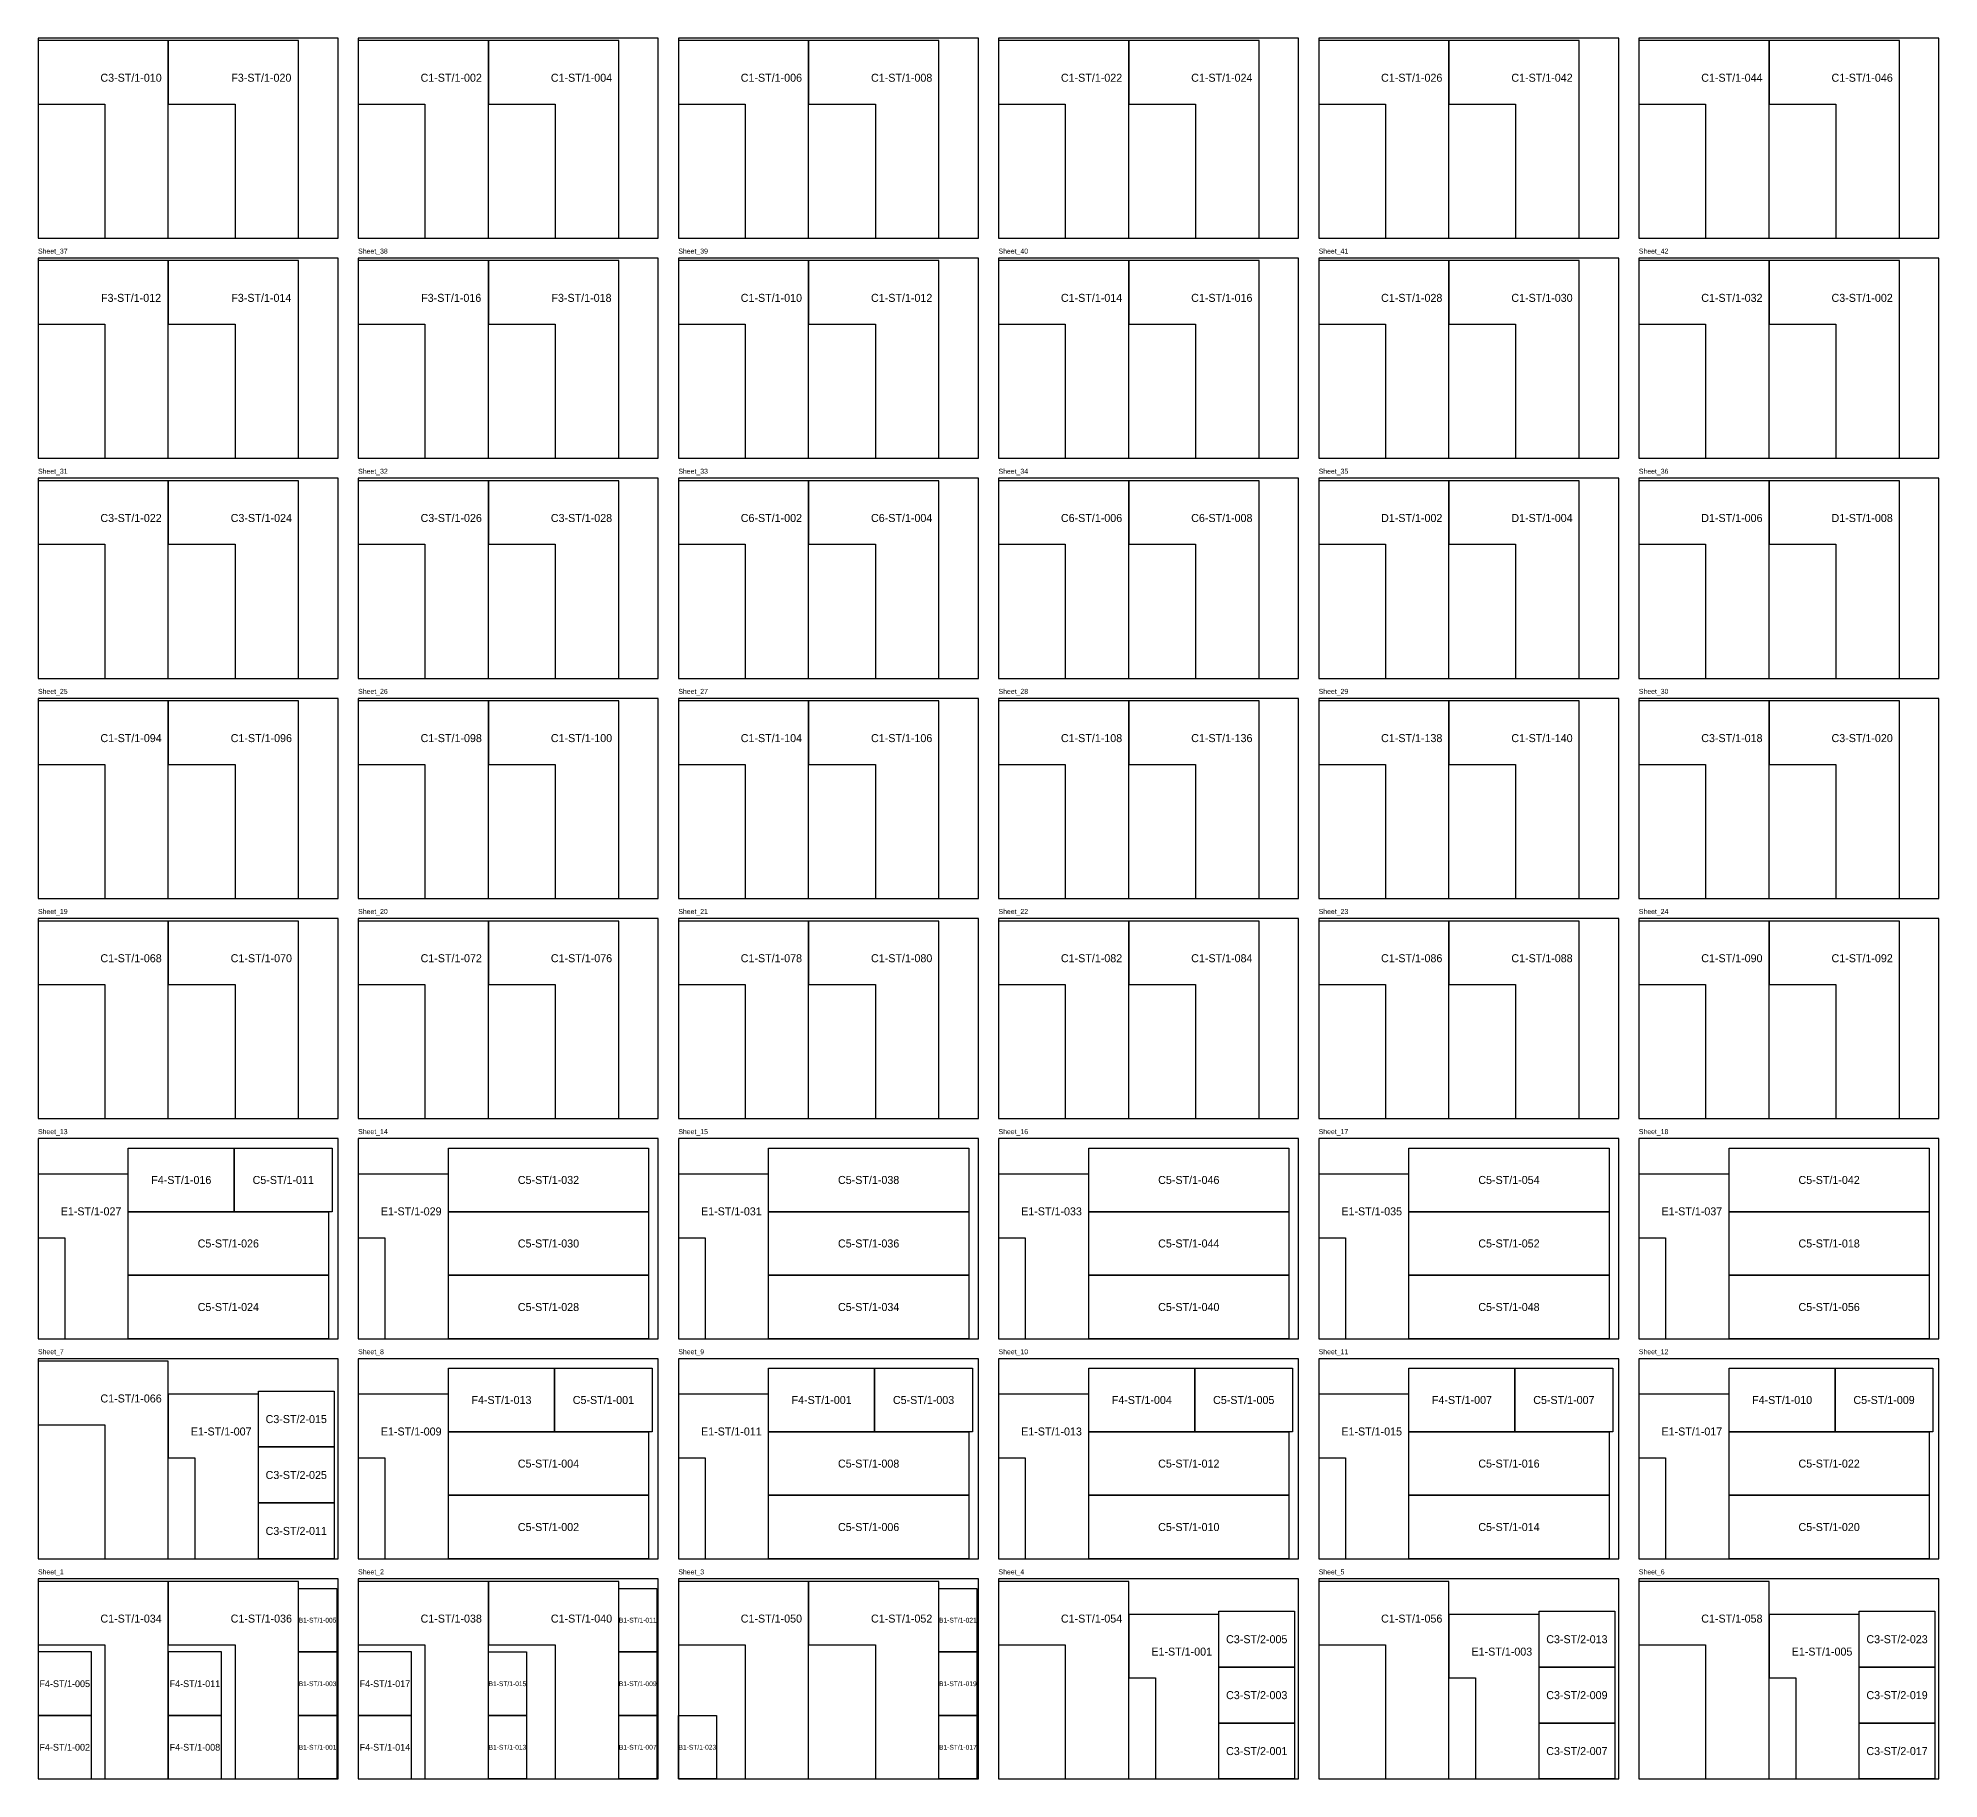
# Model space of a CAD drawing. Header units: millimetres. Extents: x 0 to 19000, y 0 to 63698.
# Drawn here: x 0 to 19000, y 0 to 17400 of the extents above; entities that cross this region are included whole.
import ezdxf
from ezdxf.enums import TextEntityAlignment as Align

# ---------------------------------------------------------------- set-up
doc = ezdxf.new("R2010")
doc.units = ezdxf.units.MM
for name, color, linetype in [('NUMBERS', 7, 'Continuous'), ('OUTER', 7, 'Continuous'), ('SHEET_BORDER', 7, 'Continuous')]:
    doc.layers.add(name, color=color, linetype=linetype)

msp = doc.modelspace()

# ---------------------------------------------------------------- linework, layer by layer
at = {"layer": 'OUTER'}
for points in [[(1302, 17375), (0, 17375), (0, 16740), (667, 16740), (667, 15400), (1302, 15400), (1302, 17375)], [(2604, 17375), (1302, 17375), (1302, 16740), (1969, 16740), (1969, 15400), (2604, 15400), (2604, 17375)], [(4502, 17375), (3200, 17375), (3200, 16740), (3867, 16740), (3867, 15400), (4502, 15400), (4502, 17375)], [(5804, 17375), (4502, 17375), (4502, 16740), (5169, 16740), (5169, 15400), (5804, 15400), (5804, 17375)], [(7702, 17375), (6400, 17375), (6400, 16740), (7067, 16740), (7067, 15400), (7702, 15400), (7702, 17375)], [(9004, 17375), (7702, 17375), (7702, 16740), (8369, 16740), (8369, 15400), (9004, 15400), (9004, 17375)], [(10902, 17375), (9600, 17375), (9600, 16740), (10267, 16740), (10267, 15400), (10902, 15400), (10902, 17375)], [(12204, 17375), (10902, 17375), (10902, 16740), (11569, 16740), (11569, 15400), (12204, 15400), (12204, 17375)], [(14102, 17375), (12800, 17375), (12800, 16740), (13467, 16740), (13467, 15400), (14102, 15400), (14102, 17375)], [(15404, 17375), (14102, 17375), (14102, 16740), (14769, 16740), (14769, 15400), (15404, 15400), (15404, 17375)], [(17302, 17375), (16000, 17375), (16000, 16740), (16667, 16740), (16667, 15400), (17302, 15400), (17302, 17375)], [(18604, 17375), (17302, 17375), (17302, 16740), (17968, 16740), (17968, 15400), (18604, 15400), (18604, 17375)], [(1302, 15175), (0, 15175), (0, 14540), (667, 14540), (667, 13200), (1302, 13200), (1302, 15175)], [(2604, 15175), (1302, 15175), (1302, 14540), (1969, 14540), (1969, 13200), (2604, 13200), (2604, 15175)], [(4502, 15175), (3200, 15175), (3200, 14540), (3867, 14540), (3867, 13200), (4502, 13200), (4502, 15175)], [(5804, 15175), (4502, 15175), (4502, 14540), (5169, 14540), (5169, 13200), (5804, 13200), (5804, 15175)], [(7702, 15175), (6400, 15175), (6400, 14540), (7067, 14540), (7067, 13200), (7702, 13200), (7702, 15175)], [(9004, 15175), (7702, 15175), (7702, 14540), (8369, 14540), (8369, 13200), (9004, 13200), (9004, 15175)], [(10902, 15175), (9600, 15175), (9600, 14540), (10267, 14540), (10267, 13200), (10902, 13200), (10902, 15175)], [(12204, 15175), (10902, 15175), (10902, 14540), (11569, 14540), (11569, 13200), (12204, 13200), (12204, 15175)], [(14102, 15175), (12800, 15175), (12800, 14540), (13467, 14540), (13467, 13200), (14102, 13200), (14102, 15175)], [(15404, 15175), (14102, 15175), (14102, 14540), (14769, 14540), (14769, 13200), (15404, 13200), (15404, 15175)], [(17302, 15175), (16000, 15175), (16000, 14540), (16667, 14540), (16667, 13200), (17302, 13200), (17302, 15175)], [(18604, 15175), (17302, 15175), (17302, 14540), (17968, 14540), (17968, 13200), (18604, 13200), (18604, 15175)], [(1302, 12975), (0, 12975), (0, 12340), (667, 12340), (667, 11000), (1302, 11000), (1302, 12975)], [(2604, 12975), (1302, 12975), (1302, 12340), (1969, 12340), (1969, 11000), (2604, 11000), (2604, 12975)], [(4502, 12975), (3200, 12975), (3200, 12340), (3867, 12340), (3867, 11000), (4502, 11000), (4502, 12975)], [(5804, 12975), (4502, 12975), (4502, 12340), (5169, 12340), (5169, 11000), (5804, 11000), (5804, 12975)], [(7702, 12975), (6400, 12975), (6400, 12340), (7067, 12340), (7067, 11000), (7702, 11000), (7702, 12975)], [(9004, 12975), (7702, 12975), (7702, 12340), (8369, 12340), (8369, 11000), (9004, 11000), (9004, 12975)], [(10902, 12975), (9600, 12975), (9600, 12340), (10267, 12340), (10267, 11000), (10902, 11000), (10902, 12975)], [(12204, 12975), (10902, 12975), (10902, 12340), (11569, 12340), (11569, 11000), (12204, 11000), (12204, 12975)], [(14102, 12975), (12800, 12975), (12800, 12340), (13467, 12340), (13467, 11000), (14102, 11000), (14102, 12975)], [(15404, 12975), (14102, 12975), (14102, 12340), (14769, 12340), (14769, 11000), (15404, 11000), (15404, 12975)], [(17302, 12975), (16000, 12975), (16000, 12340), (16667, 12340), (16667, 11000), (17302, 11000), (17302, 12975)], [(18604, 12975), (17302, 12975), (17302, 12340), (17968, 12340), (17968, 11000), (18604, 11000), (18604, 12975)], [(1302, 10775), (0, 10775), (0, 10140), (667, 10140), (667, 8800), (1302, 8800), (1302, 10775)], [(2604, 10775), (1302, 10775), (1302, 10140), (1969, 10140), (1969, 8800), (2604, 8800), (2604, 10775)], [(4502, 10775), (3200, 10775), (3200, 10140), (3867, 10140), (3867, 8800), (4502, 8800), (4502, 10775)], [(5804, 10775), (4502, 10775), (4502, 10140), (5169, 10140), (5169, 8800), (5804, 8800), (5804, 10775)], [(7702, 10775), (6400, 10775), (6400, 10140), (7067, 10140), (7067, 8800), (7702, 8800), (7702, 10775)], [(9004, 10775), (7702, 10775), (7702, 10140), (8369, 10140), (8369, 8800), (9004, 8800), (9004, 10775)], [(10902, 10775), (9600, 10775), (9600, 10140), (10267, 10140), (10267, 8800), (10902, 8800), (10902, 10775)], [(12204, 10775), (10902, 10775), (10902, 10140), (11569, 10140), (11569, 8800), (12204, 8800), (12204, 10775)], [(14102, 10775), (12800, 10775), (12800, 10140), (13467, 10140), (13467, 8800), (14102, 8800), (14102, 10775)], [(15404, 10775), (14102, 10775), (14102, 10140), (14769, 10140), (14769, 8800), (15404, 8800), (15404, 10775)], [(17302, 10775), (16000, 10775), (16000, 10140), (16667, 10140), (16667, 8800), (17302, 8800), (17302, 10775)], [(18604, 10775), (17302, 10775), (17302, 10140), (17968, 10140), (17968, 8800), (18604, 8800), (18604, 10775)], [(1302, 8575), (0, 8575), (0, 7940), (667, 7940), (667, 6600), (1302, 6600), (1302, 8575)], [(2604, 8575), (1302, 8575), (1302, 7940), (1969, 7940), (1969, 6600), (2604, 6600), (2604, 8575)], [(4502, 8575), (3200, 8575), (3200, 7940), (3867, 7940), (3867, 6600), (4502, 6600), (4502, 8575)], [(5804, 8575), (4502, 8575), (4502, 7940), (5169, 7940), (5169, 6600), (5804, 6600), (5804, 8575)], [(7702, 8575), (6400, 8575), (6400, 7940), (7067, 7940), (7067, 6600), (7702, 6600), (7702, 8575)], [(9004, 8575), (7702, 8575), (7702, 7940), (8369, 7940), (8369, 6600), (9004, 6600), (9004, 8575)], [(10902, 8575), (9600, 8575), (9600, 7940), (10267, 7940), (10267, 6600), (10902, 6600), (10902, 8575)], [(12204, 8575), (10902, 8575), (10902, 7940), (11569, 7940), (11569, 6600), (12204, 6600), (12204, 8575)], [(14102, 8575), (12800, 8575), (12800, 7940), (13467, 7940), (13467, 6600), (14102, 6600), (14102, 8575)], [(15404, 8575), (14102, 8575), (14102, 7940), (14769, 7940), (14769, 6600), (15404, 6600), (15404, 8575)], [(17302, 8575), (16000, 8575), (16000, 7940), (16667, 7940), (16667, 6600), (17302, 6600), (17302, 8575)], [(18604, 8575), (17302, 8575), (17302, 7940), (17968, 7940), (17968, 6600), (18604, 6600), (18604, 8575)], [(902, 6305), (1962, 6305), (1962, 5670), (902, 5670), (902, 6305)], [(1962, 6305), (2940, 6305), (2940, 5670), (1962, 5670), (1962, 6305)], [(4102, 6305), (6102, 6305), (6102, 5670), (4102, 5670), (4102, 6305)], [(7302, 6305), (9302, 6305), (9302, 5670), (7302, 5670), (7302, 6305)], [(10502, 6305), (12502, 6305), (12502, 5670), (10502, 5670), (10502, 6305)], [(13702, 6305), (15702, 6305), (15702, 5670), (13702, 5670), (13702, 6305)], [(16902, 6305), (18902, 6305), (18902, 5670), (16902, 5670), (16902, 6305)], [(902, 6045), (0, 6045), (0, 5410), (267, 5410), (267, 4400), (902, 4400), (902, 6045)], [(4102, 6045), (3200, 6045), (3200, 5410), (3467, 5410), (3467, 4400), (4102, 4400), (4102, 6045)], [(7302, 6045), (6400, 6045), (6400, 5410), (6667, 5410), (6667, 4400), (7302, 4400), (7302, 6045)], [(10502, 6045), (9600, 6045), (9600, 5410), (9867, 5410), (9867, 4400), (10502, 4400), (10502, 6045)], [(13702, 6045), (12800, 6045), (12800, 5410), (13067, 5410), (13067, 4400), (13702, 4400), (13702, 6045)], [(16902, 6045), (16000, 6045), (16000, 5410), (16267, 5410), (16267, 4400), (16902, 4400), (16902, 6045)], [(902, 5670), (2902, 5670), (2902, 5035), (902, 5035), (902, 5670)], [(4102, 5670), (6102, 5670), (6102, 5035), (4102, 5035), (4102, 5670)], [(7302, 5670), (9302, 5670), (9302, 5035), (7302, 5035), (7302, 5670)], [(10502, 5670), (12502, 5670), (12502, 5035), (10502, 5035), (10502, 5670)], [(13702, 5670), (15702, 5670), (15702, 5035), (13702, 5035), (13702, 5670)], [(16902, 5670), (18902, 5670), (18902, 5035), (16902, 5035), (16902, 5670)], [(902, 5035), (2902, 5035), (2902, 4400), (902, 4400), (902, 5035)], [(4102, 5035), (6102, 5035), (6102, 4400), (4102, 4400), (4102, 5035)], [(7302, 5035), (9302, 5035), (9302, 4400), (7302, 4400), (7302, 5035)], [(10502, 5035), (12502, 5035), (12502, 4400), (10502, 4400), (10502, 5035)], [(13702, 5035), (15702, 5035), (15702, 4400), (13702, 4400), (13702, 5035)], [(16902, 5035), (18902, 5035), (18902, 4400), (16902, 4400), (16902, 5035)], [(1302, 4175), (0, 4175), (0, 3540), (667, 3540), (667, 2200), (1302, 2200), (1302, 4175)], [(4102, 4105), (5162, 4105), (5162, 3470), (4102, 3470), (4102, 4105)], [(5162, 4105), (6140, 4105), (6140, 3470), (5162, 3470), (5162, 4105)], [(7302, 4105), (8362, 4105), (8362, 3470), (7302, 3470), (7302, 4105)], [(8362, 4105), (9340, 4105), (9340, 3470), (8362, 3470), (8362, 4105)], [(10502, 4105), (11562, 4105), (11562, 3470), (10502, 3470), (10502, 4105)], [(11562, 4105), (12540, 4105), (12540, 3470), (11562, 3470), (11562, 4105)], [(13702, 4105), (14762, 4105), (14762, 3470), (13702, 3470), (13702, 4105)], [(14762, 4105), (15740, 4105), (15740, 3470), (14762, 3470), (14762, 4105)], [(16902, 4105), (17962, 4105), (17962, 3470), (16902, 3470), (16902, 4105)], [(17962, 4105), (18940, 4105), (18940, 3470), (17962, 3470), (17962, 4105)], [(2203, 3845), (1302, 3845), (1302, 3210), (1568, 3210), (1568, 2200), (2203, 2200), (2203, 3845)], [(2203, 3876), (2959, 3876), (2959, 3318), (2203, 3318), (2203, 3876)], [(4102, 3845), (3200, 3845), (3200, 3210), (3467, 3210), (3467, 2200), (4102, 2200), (4102, 3845)], [(7302, 3845), (6400, 3845), (6400, 3210), (6667, 3210), (6667, 2200), (7302, 2200), (7302, 3845)], [(10502, 3845), (9600, 3845), (9600, 3210), (9867, 3210), (9867, 2200), (10502, 2200), (10502, 3845)], [(13702, 3845), (12800, 3845), (12800, 3210), (13067, 3210), (13067, 2200), (13702, 2200), (13702, 3845)], [(16902, 3845), (16000, 3845), (16000, 3210), (16267, 3210), (16267, 2200), (16902, 2200), (16902, 3845)], [(4102, 3470), (6102, 3470), (6102, 2835), (4102, 2835), (4102, 3470)], [(7302, 3470), (9302, 3470), (9302, 2835), (7302, 2835), (7302, 3470)], [(10502, 3470), (12502, 3470), (12502, 2835), (10502, 2835), (10502, 3470)], [(13702, 3470), (15702, 3470), (15702, 2835), (13702, 2835), (13702, 3470)], [(16902, 3470), (18902, 3470), (18902, 2835), (16902, 2835), (16902, 3470)], [(2203, 3318), (2959, 3318), (2959, 2759), (2203, 2759), (2203, 3318)], [(2203, 2759), (2959, 2759), (2959, 2200), (2203, 2200), (2203, 2759)], [(4102, 2835), (6102, 2835), (6102, 2200), (4102, 2200), (4102, 2835)], [(7302, 2835), (9302, 2835), (9302, 2200), (7302, 2200), (7302, 2835)], [(10502, 2835), (12502, 2835), (12502, 2200), (10502, 2200), (10502, 2835)], [(13702, 2835), (15702, 2835), (15702, 2200), (13702, 2200), (13702, 2835)], [(16902, 2835), (18902, 2835), (18902, 2200), (16902, 2200), (16902, 2835)], [(1302, 1975), (0, 1975), (0, 1340), (667, 1340), (667, 0), (1302, 0), (1302, 1975)], [(2604, 1975), (1302, 1975), (1302, 1340), (1969, 1340), (1969, 0), (2604, 0), (2604, 1975)], [(2604, 1270), (2604, 1905), (2985, 1905), (2985, 1270), (2604, 1270)], [(4502, 1975), (3200, 1975), (3200, 1340), (3867, 1340), (3867, 0), (4502, 0), (4502, 1975)], [(5804, 1975), (4502, 1975), (4502, 1340), (5169, 1340), (5169, 0), (5804, 0), (5804, 1975)], [(5804, 1270), (5804, 1905), (6185, 1905), (6185, 1270), (5804, 1270)], [(7702, 1975), (6400, 1975), (6400, 1340), (7067, 1340), (7067, 0), (7702, 0), (7702, 1975)], [(9004, 1975), (7702, 1975), (7702, 1340), (8369, 1340), (8369, 0), (9004, 0), (9004, 1975)], [(9004, 1270), (9004, 1905), (9385, 1905), (9385, 1270), (9004, 1270)], [(10902, 1975), (9600, 1975), (9600, 1340), (10267, 1340), (10267, 0), (10902, 0), (10902, 1975)], [(14102, 1975), (12800, 1975), (12800, 1340), (13467, 1340), (13467, 0), (14102, 0), (14102, 1975)], [(17302, 1975), (16000, 1975), (16000, 1340), (16667, 1340), (16667, 0), (17302, 0), (17302, 1975)], [(11803, 1645), (10902, 1645), (10902, 1010), (11168, 1010), (11168, 0), (11803, 0), (11803, 1645)], [(11803, 1676), (12559, 1676), (12559, 1118), (11803, 1118), (11803, 1676)], [(15003, 1645), (14102, 1645), (14102, 1010), (14368, 1010), (14368, 0), (15003, 0), (15003, 1645)], [(15003, 1676), (15759, 1676), (15759, 1118), (15003, 1118), (15003, 1676)], [(18203, 1645), (17302, 1645), (17302, 1010), (17568, 1010), (17568, 0), (18203, 0), (18203, 1645)], [(18203, 1676), (18959, 1676), (18959, 1118), (18203, 1118), (18203, 1676)], [(0, 635), (533, 635), (533, 1270), (0, 1270), (0, 635)], [(1302, 635), (1835, 635), (1835, 1270), (1302, 1270), (1302, 635)], [(2604, 635), (2604, 1270), (2985, 1270), (2985, 635), (2604, 635)], [(3200, 635), (3733, 635), (3733, 1270), (3200, 1270), (3200, 635)], [(4502, 635), (4502, 1270), (4883, 1270), (4883, 635), (4502, 635)], [(5804, 635), (5804, 1270), (6185, 1270), (6185, 635), (5804, 635)], [(9004, 635), (9004, 1270), (9385, 1270), (9385, 635), (9004, 635)], [(11803, 1118), (12559, 1118), (12559, 559), (11803, 559), (11803, 1118)], [(15003, 1118), (15759, 1118), (15759, 559), (15003, 559), (15003, 1118)], [(18203, 1118), (18959, 1118), (18959, 559), (18203, 559), (18203, 1118)], [(0, 0), (533, 0), (533, 635), (0, 635), (0, 0)], [(1302, 0), (1835, 0), (1835, 635), (1302, 635), (1302, 0)], [(2604, 0), (2604, 635), (2985, 635), (2985, 0), (2604, 0)], [(3200, 0), (3733, 0), (3733, 635), (3200, 635), (3200, 0)], [(4502, 0), (4502, 635), (4883, 635), (4883, 0), (4502, 0)], [(5804, 0), (5804, 635), (6185, 635), (6185, 0), (5804, 0)], [(6400, 0), (6400, 635), (6781, 635), (6781, 0), (6400, 0)], [(9004, 0), (9004, 635), (9385, 635), (9385, 0), (9004, 0)], [(11803, 559), (12559, 559), (12559, 0), (11803, 0), (11803, 559)], [(15003, 559), (15759, 559), (15759, 0), (15003, 0), (15003, 559)], [(18203, 559), (18959, 559), (18959, 0), (18203, 0), (18203, 559)]]:
    msp.add_lwpolyline(points, dxfattribs=at)
at = {"layer": 'SHEET_BORDER', "color": 1}
for points in [[(0, 15400), (3000, 15400), (3000, 17400), (0, 17400), (0, 15400)], [(3200, 15400), (6200, 15400), (6200, 17400), (3200, 17400), (3200, 15400)], [(6400, 15400), (9400, 15400), (9400, 17400), (6400, 17400), (6400, 15400)], [(9600, 15400), (12600, 15400), (12600, 17400), (9600, 17400), (9600, 15400)], [(12800, 15400), (15800, 15400), (15800, 17400), (12800, 17400), (12800, 15400)], [(16000, 15400), (19000, 15400), (19000, 17400), (16000, 17400), (16000, 15400)], [(0, 13200), (3000, 13200), (3000, 15200), (0, 15200), (0, 13200)], [(3200, 13200), (6200, 13200), (6200, 15200), (3200, 15200), (3200, 13200)], [(6400, 13200), (9400, 13200), (9400, 15200), (6400, 15200), (6400, 13200)], [(9600, 13200), (12600, 13200), (12600, 15200), (9600, 15200), (9600, 13200)], [(12800, 13200), (15800, 13200), (15800, 15200), (12800, 15200), (12800, 13200)], [(16000, 13200), (19000, 13200), (19000, 15200), (16000, 15200), (16000, 13200)], [(0, 11000), (3000, 11000), (3000, 13000), (0, 13000), (0, 11000)], [(3200, 11000), (6200, 11000), (6200, 13000), (3200, 13000), (3200, 11000)], [(6400, 11000), (9400, 11000), (9400, 13000), (6400, 13000), (6400, 11000)], [(9600, 11000), (12600, 11000), (12600, 13000), (9600, 13000), (9600, 11000)], [(12800, 11000), (15800, 11000), (15800, 13000), (12800, 13000), (12800, 11000)], [(16000, 11000), (19000, 11000), (19000, 13000), (16000, 13000), (16000, 11000)], [(0, 8800), (3000, 8800), (3000, 10800), (0, 10800), (0, 8800)], [(3200, 8800), (6200, 8800), (6200, 10800), (3200, 10800), (3200, 8800)], [(6400, 8800), (9400, 8800), (9400, 10800), (6400, 10800), (6400, 8800)], [(9600, 8800), (12600, 8800), (12600, 10800), (9600, 10800), (9600, 8800)], [(12800, 8800), (15800, 8800), (15800, 10800), (12800, 10800), (12800, 8800)], [(16000, 8800), (19000, 8800), (19000, 10800), (16000, 10800), (16000, 8800)], [(0, 6600), (3000, 6600), (3000, 8600), (0, 8600), (0, 6600)], [(3200, 6600), (6200, 6600), (6200, 8600), (3200, 8600), (3200, 6600)], [(6400, 6600), (9400, 6600), (9400, 8600), (6400, 8600), (6400, 6600)], [(9600, 6600), (12600, 6600), (12600, 8600), (9600, 8600), (9600, 6600)], [(12800, 6600), (15800, 6600), (15800, 8600), (12800, 8600), (12800, 6600)], [(16000, 6600), (19000, 6600), (19000, 8600), (16000, 8600), (16000, 6600)], [(0, 4400), (3000, 4400), (3000, 6400), (0, 6400), (0, 4400)], [(3200, 4400), (6200, 4400), (6200, 6400), (3200, 6400), (3200, 4400)], [(6400, 4400), (9400, 4400), (9400, 6400), (6400, 6400), (6400, 4400)], [(9600, 4400), (12600, 4400), (12600, 6400), (9600, 6400), (9600, 4400)], [(12800, 4400), (15800, 4400), (15800, 6400), (12800, 6400), (12800, 4400)], [(16000, 4400), (19000, 4400), (19000, 6400), (16000, 6400), (16000, 4400)], [(0, 2200), (3000, 2200), (3000, 4200), (0, 4200), (0, 2200)], [(3200, 2200), (6200, 2200), (6200, 4200), (3200, 4200), (3200, 2200)], [(6400, 2200), (9400, 2200), (9400, 4200), (6400, 4200), (6400, 2200)], [(9600, 2200), (12600, 2200), (12600, 4200), (9600, 4200), (9600, 2200)], [(12800, 2200), (15800, 2200), (15800, 4200), (12800, 4200), (12800, 2200)], [(16000, 2200), (19000, 2200), (19000, 4200), (16000, 4200), (16000, 2200)], [(0, 0), (3000, 0), (3000, 2000), (0, 2000), (0, 0)], [(3200, 0), (6200, 0), (6200, 2000), (3200, 2000), (3200, 0)], [(6400, 0), (9400, 0), (9400, 2000), (6400, 2000), (6400, 0)], [(9600, 0), (12600, 0), (12600, 2000), (9600, 2000), (9600, 0)], [(12800, 0), (15800, 0), (15800, 2000), (12800, 2000), (12800, 0)], [(16000, 0), (19000, 0), (19000, 2000), (16000, 2000), (16000, 0)]]:
    msp.add_lwpolyline(points, dxfattribs=at)

# ---------------------------------------------------------------- texts
at = {"layer": 'NUMBERS'}
for s, height, p in [('C3-ST/1-010', 80, (930, 17003)), ('F3-ST/1-020', 80, (2232, 17003)), ('C1-ST/1-002', 80, (4130, 17003)), ('C1-ST/1-004', 80, (5432, 17003)), ('C1-ST/1-006', 80, (7330, 17003)), ('C1-ST/1-008', 80, (8632, 17003)), ('C1-ST/1-022', 80, (10530, 17003)), ('C1-ST/1-024', 80, (11832, 17003)), ('C1-ST/1-026', 80, (13730, 17003)), ('C1-ST/1-042', 80, (15032, 17003)), ('C1-ST/1-044', 80, (16930, 17003)), ('C1-ST/1-046', 80, (18232, 17003)), ('F3-ST/1-012', 80, (930, 14803)), ('F3-ST/1-014', 80, (2232, 14803)), ('F3-ST/1-016', 80, (4130, 14803)), ('F3-ST/1-018', 80, (5432, 14803)), ('C1-ST/1-010', 80, (7330, 14803)), ('C1-ST/1-012', 80, (8632, 14803)), ('C1-ST/1-014', 80, (10530, 14803)), ('C1-ST/1-016', 80, (11832, 14803)), ('C1-ST/1-028', 80, (13730, 14803)), ('C1-ST/1-030', 80, (15032, 14803)), ('C1-ST/1-032', 80, (16930, 14803)), ('C3-ST/1-002', 80, (18232, 14803)), ('C3-ST/1-022', 80, (930, 12603)), ('C3-ST/1-024', 80, (2232, 12603)), ('C3-ST/1-026', 80, (4130, 12603)), ('C3-ST/1-028', 80, (5432, 12603)), ('C6-ST/1-002', 80, (7330, 12603)), ('C6-ST/1-004', 80, (8632, 12603)), ('C6-ST/1-006', 80, (10530, 12603)), ('C6-ST/1-008', 80, (11832, 12603)), ('D1-ST/1-002', 80, (13730, 12603)), ('D1-ST/1-004', 80, (15032, 12603)), ('D1-ST/1-006', 80, (16930, 12603)), ('D1-ST/1-008', 80, (18232, 12603)), ('C1-ST/1-094', 80, (930, 10403)), ('C1-ST/1-096', 80, (2232, 10403)), ('C1-ST/1-098', 80, (4130, 10403)), ('C1-ST/1-100', 80, (5432, 10403)), ('C1-ST/1-104', 80, (7330, 10403)), ('C1-ST/1-106', 80, (8632, 10403)), ('C1-ST/1-108', 80, (10530, 10403)), ('C1-ST/1-136', 80, (11832, 10403)), ('C1-ST/1-138', 80, (13730, 10403)), ('C1-ST/1-140', 80, (15032, 10403)), ('C3-ST/1-018', 80, (16930, 10403)), ('C3-ST/1-020', 80, (18232, 10403)), ('C1-ST/1-068', 80, (930, 8203)), ('C1-ST/1-070', 80, (2232, 8203)), ('C1-ST/1-072', 80, (4130, 8203)), ('C1-ST/1-076', 80, (5432, 8203)), ('C1-ST/1-078', 80, (7330, 8203)), ('C1-ST/1-080', 80, (8632, 8203)), ('C1-ST/1-082', 80, (10530, 8203)), ('C1-ST/1-084', 80, (11832, 8203)), ('C1-ST/1-086', 80, (13730, 8203)), ('C1-ST/1-088', 80, (15032, 8203)), ('C1-ST/1-090', 80, (16930, 8203)), ('C1-ST/1-092', 80, (18232, 8203)), ('F4-ST/1-016', 80, (1432, 5987)), ('C5-ST/1-011', 80, (2451, 5987)), ('C5-ST/1-032', 80, (5102, 5987)), ('C5-ST/1-038', 80, (8302, 5987)), ('C5-ST/1-046', 80, (11502, 5987)), ('C5-ST/1-054', 80, (14702, 5987)), ('C5-ST/1-042', 80, (17902, 5987)), ('E1-ST/1-027', 80, (530, 5673)), ('E1-ST/1-029', 80, (3730, 5673)), ('E1-ST/1-031', 80, (6930, 5673)), ('E1-ST/1-033', 80, (10130, 5673)), ('E1-ST/1-035', 80, (13330, 5673)), ('E1-ST/1-037', 80, (16530, 5673)), ('C5-ST/1-026', 80, (1902, 5352)), ('C5-ST/1-030', 80, (5102, 5352)), ('C5-ST/1-036', 80, (8302, 5352)), ('C5-ST/1-044', 80, (11502, 5352)), ('C5-ST/1-052', 80, (14702, 5352)), ('C5-ST/1-018', 80, (17902, 5352)), ('C5-ST/1-024', 80, (1902, 4717)), ('C5-ST/1-028', 80, (5102, 4717)), ('C5-ST/1-034', 80, (8302, 4717)), ('C5-ST/1-040', 80, (11502, 4717)), ('C5-ST/1-048', 80, (14702, 4717)), ('C5-ST/1-056', 80, (17902, 4717)), ('C1-ST/1-066', 80, (930, 3803)), ('F4-ST/1-013', 80, (4632, 3788)), ('C5-ST/1-001', 80, (5651, 3788)), ('F4-ST/1-001', 80, (7832, 3788)), ('C5-ST/1-003', 80, (8851, 3788)), ('F4-ST/1-004', 80, (11032, 3788)), ('C5-ST/1-005', 80, (12051, 3788)), ('F4-ST/1-007', 80, (14232, 3788)), ('C5-ST/1-007', 80, (15251, 3788)), ('F4-ST/1-010', 80, (17432, 3788)), ('C5-ST/1-009', 80, (18451, 3788)), ('C3-ST/2-015', 80, (2581, 3597)), ('E1-ST/1-007', 80, (1831, 3473)), ('E1-ST/1-009', 80, (3730, 3473)), ('E1-ST/1-011', 80, (6930, 3473)), ('E1-ST/1-013', 80, (10130, 3473)), ('E1-ST/1-015', 80, (13330, 3473)), ('E1-ST/1-017', 80, (16530, 3473)), ('C3-ST/2-025', 80, (2581, 3038)), ('C5-ST/1-004', 80, (5102, 3152)), ('C5-ST/1-008', 80, (8302, 3152)), ('C5-ST/1-012', 80, (11502, 3152)), ('C5-ST/1-016', 80, (14702, 3152)), ('C5-ST/1-022', 80, (17902, 3152)), ('C3-ST/2-011', 80, (2581, 2479)), ('C5-ST/1-002', 80, (5102, 2518)), ('C5-ST/1-006', 80, (8302, 2518)), ('C5-ST/1-010', 80, (11502, 2518)), ('C5-ST/1-014', 80, (14702, 2518)), ('C5-ST/1-020', 80, (17902, 2518)), ('C1-ST/1-034', 80, (930, 1603)), ('C1-ST/1-036', 80, (2232, 1603)), ('B1-ST/1-005', 48.11, (2794, 1587)), ('C1-ST/1-038', 80, (4130, 1603)), ('C1-ST/1-040', 80, (5432, 1603)), ('B1-ST/1-011', 48.11, (5994, 1587)), ('C1-ST/1-050', 80, (7330, 1603)), ('C1-ST/1-052', 80, (8632, 1603)), ('B1-ST/1-021', 48.11, (9194, 1587)), ('C1-ST/1-054', 80, (10530, 1603)), ('C1-ST/1-056', 80, (13730, 1603)), ('C1-ST/1-058', 80, (16930, 1603)), ('C3-ST/2-005', 80, (12181, 1397)), ('C3-ST/2-013', 80, (15381, 1397)), ('C3-ST/2-023', 80, (18581, 1397)), ('E1-ST/1-001', 80, (11431, 1273)), ('E1-ST/1-003', 80, (14631, 1273)), ('E1-ST/1-005', 80, (17831, 1273)), ('F4-ST/1-005', 67.35, (267, 952)), ('F4-ST/1-011', 67.35, (1568, 952)), ('B1-ST/1-003', 48.11, (2794, 952)), ('F4-ST/1-017', 67.35, (3467, 952)), ('B1-ST/1-015', 48.11, (4692, 952)), ('B1-ST/1-009', 48.11, (5994, 952)), ('B1-ST/1-019', 48.11, (9194, 952)), ('C3-ST/2-003', 80, (12181, 838)), ('C3-ST/2-009', 80, (15381, 838)), ('C3-ST/2-019', 80, (18581, 838)), ('F4-ST/1-002', 67.35, (267, 317)), ('F4-ST/1-008', 67.35, (1568, 317)), ('B1-ST/1-001', 48.11, (2794, 317)), ('F4-ST/1-014', 67.35, (3467, 317)), ('B1-ST/1-013', 48.11, (4692, 317)), ('B1-ST/1-007', 48.11, (5994, 317)), ('B1-ST/1-023', 48.11, (6590, 317)), ('B1-ST/1-017', 48.11, (9194, 317)), ('C3-ST/2-001', 80, (12181, 279)), ('C3-ST/2-007', 80, (15381, 279)), ('C3-ST/2-017', 80, (18581, 279))]:
    msp.add_text(s, height=height, dxfattribs=at).set_placement(p, align=Align.MIDDLE_CENTER)
at = {"layer": 'SHEET_BORDER', "color": 1}
for s, p in [('Sheet_37', (0, 15230)), ('Sheet_38', (3200, 15230)), ('Sheet_39', (6400, 15230)), ('Sheet_40', (9600, 15230)), ('Sheet_41', (12800, 15230)), ('Sheet_42', (16000, 15230)), ('Sheet_31', (0, 13030)), ('Sheet_32', (3200, 13030)), ('Sheet_33', (6400, 13030)), ('Sheet_34', (9600, 13030)), ('Sheet_35', (12800, 13030)), ('Sheet_36', (16000, 13030)), ('Sheet_25', (0, 10830)), ('Sheet_26', (3200, 10830)), ('Sheet_27', (6400, 10830)), ('Sheet_28', (9600, 10830)), ('Sheet_29', (12800, 10830)), ('Sheet_30', (16000, 10830)), ('Sheet_19', (0, 8630)), ('Sheet_20', (3200, 8630)), ('Sheet_21', (6400, 8630)), ('Sheet_22', (9600, 8630)), ('Sheet_23', (12800, 8630)), ('Sheet_24', (16000, 8630)), ('Sheet_13', (0, 6430)), ('Sheet_14', (3200, 6430)), ('Sheet_15', (6400, 6430)), ('Sheet_16', (9600, 6430)), ('Sheet_17', (12800, 6430)), ('Sheet_18', (16000, 6430)), ('Sheet_7', (0, 4230)), ('Sheet_8', (3200, 4230)), ('Sheet_9', (6400, 4230)), ('Sheet_10', (9600, 4230)), ('Sheet_11', (12800, 4230)), ('Sheet_12', (16000, 4230)), ('Sheet_1', (0, 2030)), ('Sheet_2', (3200, 2030)), ('Sheet_3', (6400, 2030)), ('Sheet_4', (9600, 2030)), ('Sheet_5', (12800, 2030)), ('Sheet_6', (16000, 2030))]:
    msp.add_text(s, height=50, dxfattribs=at).set_placement(p, align=Align.BOTTOM_LEFT)

doc.saveas('drawing.dxf')
